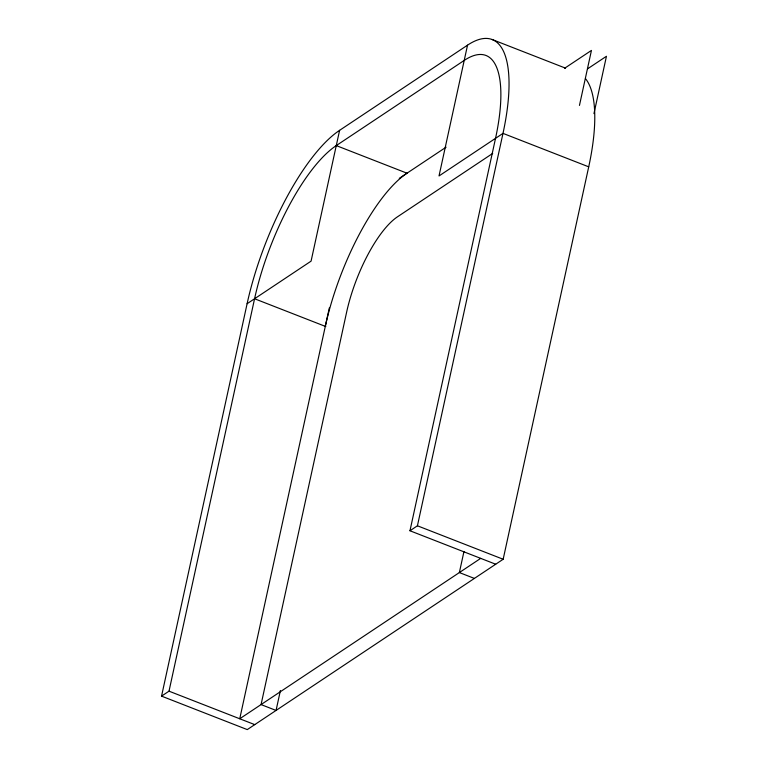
<?xml version="1.0" encoding="UTF-8"?>
<svg xmlns="http://www.w3.org/2000/svg" width="768" height="768" viewBox="0 0 768 768"><rect width="100%" height="100%" fill="white"/><g stroke="black" fill="none" stroke-linecap="round" stroke-linejoin="round"><path stroke-width="1.15" d="M585.427 78.566A146.438 48.845 -68.7 0 1 588.72 166.838L503.165 559.258L247.277 729.6L161.549 696.134L247.104 303.725A146.438 48.845 -68.7 0 1 339.6 130.33L467.539 45.158A146.438 48.845 -68.7 0 1 502.992 133.373L417.427 525.792L409.968 530.765L495.696 564.221M161.549 696.134L169.008 691.171L254.573 298.752A129.35 43.152 -68.7 0 1 336.269 145.594L464.218 60.422A129.35 43.152 -68.7 0 1 495.533 138.346L409.968 530.765M339.6 130.33L311.078 261.139L247.104 303.725M329.309 307.958L239.741 718.771L480.701 558.365M280.406 690.518L276.067 710.438L261.062 704.582L346.627 312.163A80.534 26.87 -68.7 0 1 397.498 216.797L492.71 153.418M467.539 45.158L439.018 175.958L502.992 133.373L588.72 166.838M463.968 551.482L459.37 572.563L474.374 578.419M579.456 105.418L591.446 50.41L564.566 68.304M593.952 113.616L606.451 56.266L587.539 68.861M399.283 178.339L446.083 147.187M492.067 39.475L565.546 68.16M336.269 145.594L407.53 173.405M254.573 298.752L325.824 326.563M417.427 525.792L503.165 559.258M169.008 691.171L254.746 724.627M325.296 326.362A129.35 43.152 -68.7 0 1 407.002 173.194"/></g></svg>
